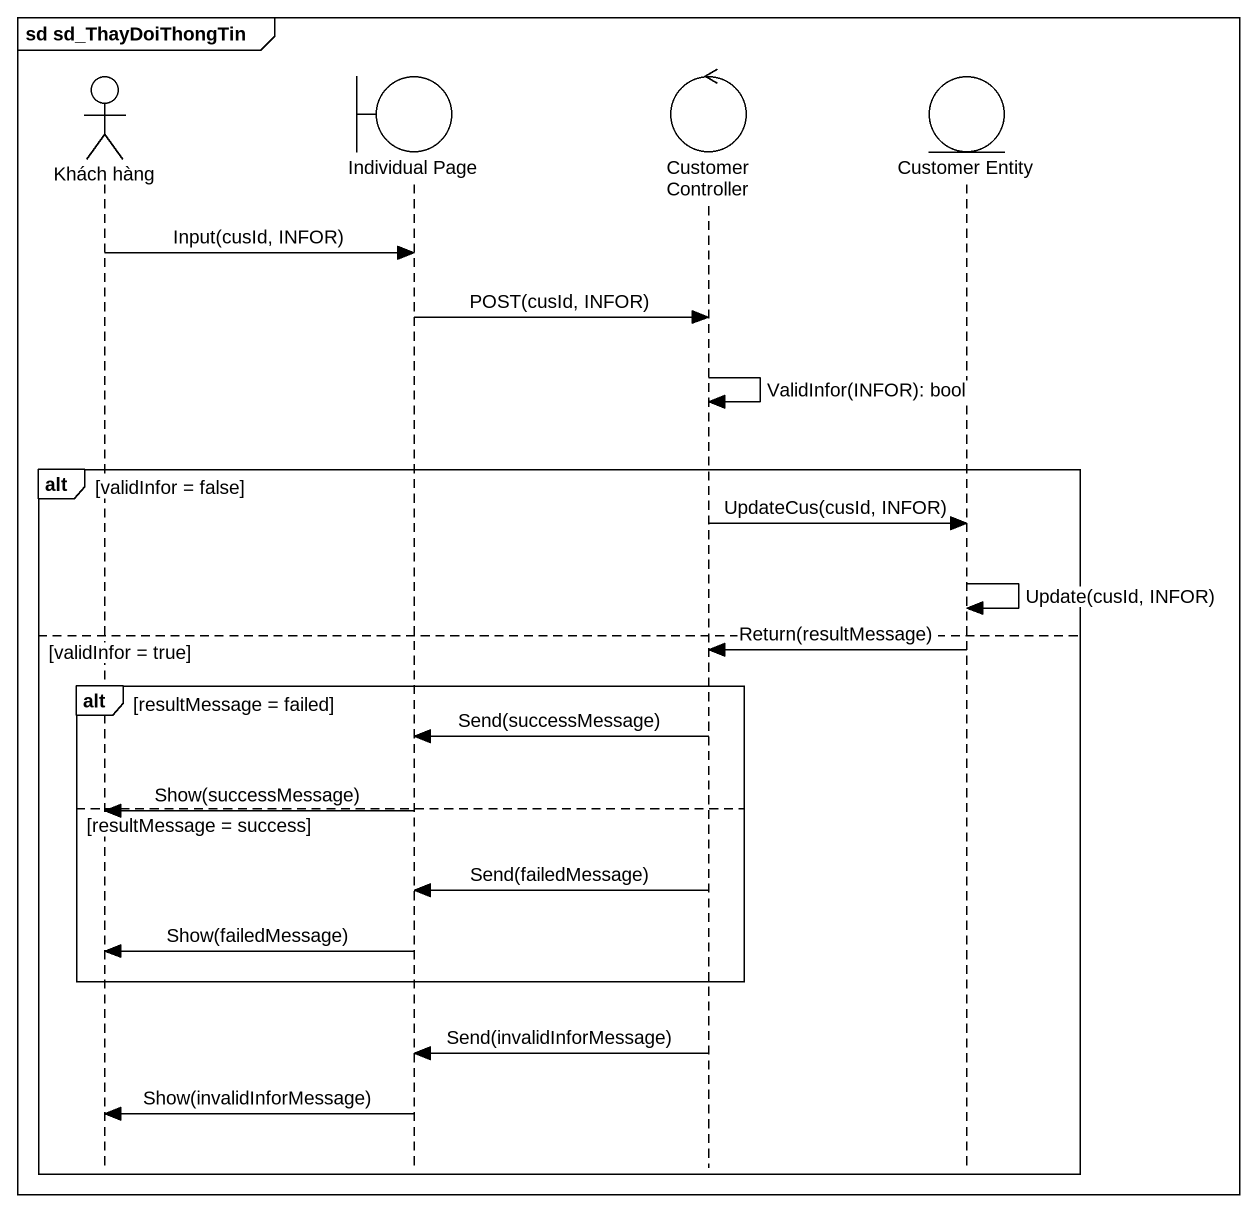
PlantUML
@startuml
mainframe sd sd_ThayDoiThongTin
hide footbox
actor "Khách hàng" as Khách_hàng
boundary "Individual Page" as Individual_Page
control "Customer Controller" as Customer_Controller
entity "Customer Entity" as Customer_Entity

Khách_hàng -> Individual_Page : Input(cusId, INFOR)
Individual_Page -> Customer_Controller : POST(cusId, INFOR)
Customer_Controller -> Customer_Controller : ValidInfor(INFOR): bool
alt validInfor = false
  Customer_Controller -> Customer_Entity : UpdateCus(cusId, INFOR)
  Customer_Entity -> Customer_Entity : Update(cusId, INFOR)
else validInfor = true
  Customer_Entity -> Customer_Controller : Return(resultMessage)
  alt resultMessage = failed
    Customer_Controller -> Individual_Page : Send(successMessage)
  else resultMessage = success
    Individual_Page -> Khách_hàng : Show(successMessage)
    Customer_Controller -> Individual_Page : Send(failedMessage)
    Individual_Page -> Khách_hàng : Show(failedMessage)
  end
  Customer_Controller -> Individual_Page : Send(invalidInforMessage)
  Individual_Page -> Khách_hàng : Show(invalidInforMessage)
end
@enduml
